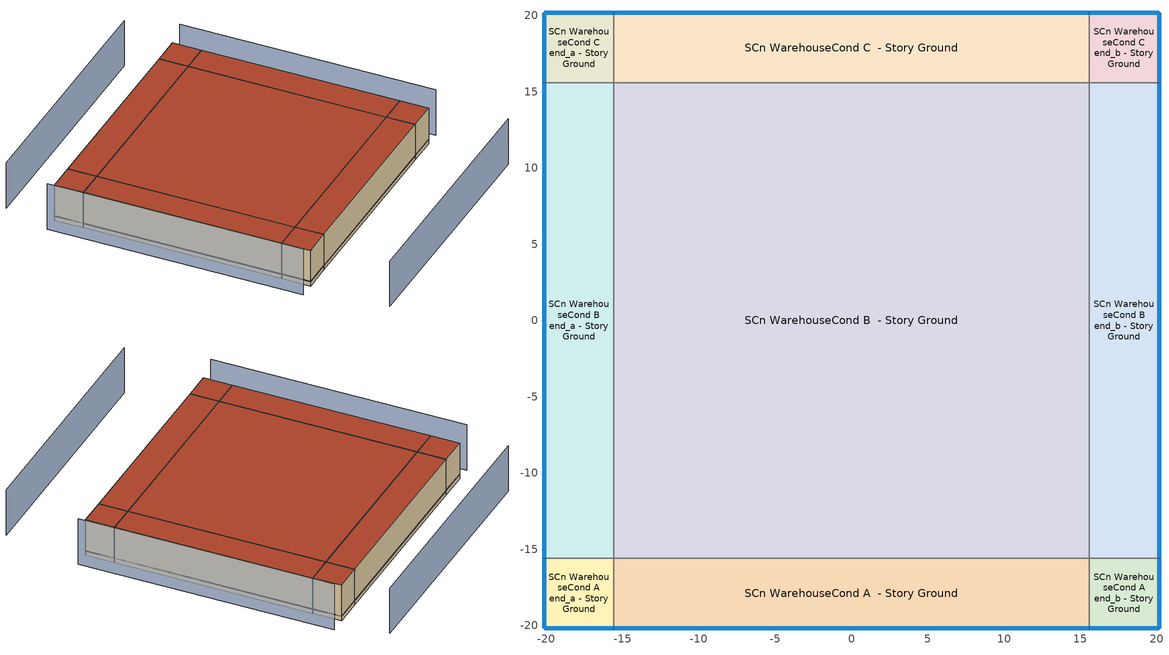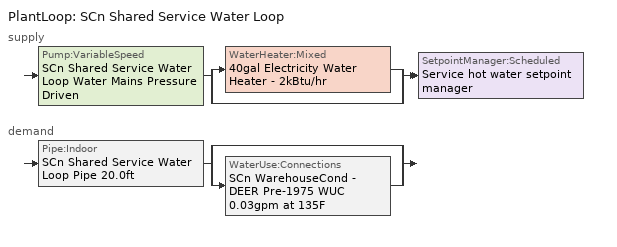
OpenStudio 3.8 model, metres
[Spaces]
SCn WarehouseCond A end_a - Story Ground
 floor ground: -20.16,-20.16 -20.16,-15.59 -15.59,-15.59 -15.59,-20.16 z0
 wall outside: -20.16,-15.59 -20.16,-20.16 -15.59,-20.16 z0:6.1
 wall to SCn WarehouseCond B end_a - Story Ground: -15.59,-15.59 -20.16,-15.59 z0:6.1
 wall to SCn WarehouseCond A  - Story Ground: -15.59,-20.16 -15.59,-15.59 z0:6.1
 window: -20.16,-15.61 -20.16,-20.14 / -20.14,-20.16 -15.61,-20.16 z0.76:0.82
 roof outside: -15.59,-20.16 -15.59,-15.59 -20.16,-15.59 -20.16,-20.16 z6.1
SCn WarehouseCond B end_a - Story Ground
 floor ground: -20.16,-15.59 -20.16,15.59 -15.59,15.59 -15.59,-15.59 z0
 wall outside: -20.16,15.59 -20.16,-15.59 z0:6.1
 wall to SCn WarehouseCond C end_a - Story Ground: -15.59,15.59 -20.16,15.59 z0:6.1
 wall to SCn WarehouseCond B  - Story Ground: -15.59,-15.59 -15.59,15.59 z0:6.1
 window: -20.16,15.56 -20.16,-15.56 z0.76:0.82
 roof outside: -15.59,-15.59 -15.59,15.59 -20.16,15.59 -20.16,-15.59 z6.1
SCn WarehouseCond C end_a - Story Ground
 floor ground: -20.16,15.59 -20.16,20.16 -15.59,20.16 -15.59,15.59 z0
 wall outside: -15.59,20.16 -20.16,20.16 -20.16,15.59 z0:6.1
 wall to SCn WarehouseCond C  - Story Ground: -15.59,15.59 -15.59,20.16 z0:6.1
 window: -20.16,20.14 -20.16,15.61 / -15.61,20.16 -20.14,20.16 z0.76:0.82
 roof outside: -15.59,15.59 -15.59,20.16 -20.16,20.16 -20.16,15.59 z6.1
SCn WarehouseCond A  - Story Ground
 floor ground: -15.59,-20.16 -15.59,-15.59 15.59,-15.59 15.59,-20.16 z0
 wall outside: -15.59,-20.16 15.59,-20.16 z0:6.1
 wall to SCn WarehouseCond B  - Story Ground: 15.59,-15.59 -15.59,-15.59 z0:6.1
 wall to SCn WarehouseCond A end_b - Story Ground: 15.59,-20.16 15.59,-15.59 z0:6.1
 window: -15.56,-20.16 15.56,-20.16 z0.76:0.82
 roof outside: 15.59,-20.16 15.59,-15.59 -15.59,-15.59 -15.59,-20.16 z6.1
SCn WarehouseCond B  - Story Ground
 floor ground: -15.59,-15.59 -15.59,15.59 15.59,15.59 15.59,-15.59 z0
 wall to SCn WarehouseCond C  - Story Ground: 15.59,15.59 -15.59,15.59 z0:6.1
 wall to SCn WarehouseCond B end_b - Story Ground: 15.59,-15.59 15.59,15.59 z0:6.1
 roof outside: 15.59,-15.59 15.59,15.59 -15.59,15.59 -15.59,-15.59 z6.1
SCn WarehouseCond C  - Story Ground
 floor ground: -15.59,15.59 -15.59,20.16 15.59,20.16 15.59,15.59 z0
 wall outside: 15.59,20.16 -15.59,20.16 z0:6.1
 wall to SCn WarehouseCond C end_b - Story Ground: 15.59,15.59 15.59,20.16 z0:6.1
 window: 15.56,20.16 -15.56,20.16 z0.76:0.82
 roof outside: 15.59,15.59 15.59,20.16 -15.59,20.16 -15.59,15.59 z6.1
SCn WarehouseCond A end_b - Story Ground
 floor ground: 15.59,-20.16 15.59,-15.59 20.16,-15.59 20.16,-20.16 z0
 wall outside: 15.59,-20.16 20.16,-20.16 20.16,-15.59 z0:6.1
 wall to SCn WarehouseCond B end_b - Story Ground: 20.16,-15.59 15.59,-15.59 z0:6.1
 window: 20.16,-20.14 20.16,-15.61 / 15.61,-20.16 20.14,-20.16 z0.76:0.82
 roof outside: 20.16,-20.16 20.16,-15.59 15.59,-15.59 15.59,-20.16 z6.1
SCn WarehouseCond B end_b - Story Ground
 floor ground: 15.59,-15.59 15.59,15.59 20.16,15.59 20.16,-15.59 z0
 wall outside: 20.16,-15.59 20.16,15.59 z0:6.1
 wall to SCn WarehouseCond C end_b - Story Ground: 20.16,15.59 15.59,15.59 z0:6.1
 window: 20.16,-15.56 20.16,15.56 z0.76:0.82
 roof outside: 20.16,-15.59 20.16,15.59 15.59,15.59 15.59,-15.59 z6.1
SCn WarehouseCond C end_b - Story Ground
 floor ground: 15.59,15.59 15.59,20.16 20.16,20.16 20.16,15.59 z0
 wall outside: 20.16,15.59 20.16,20.16 15.59,20.16 z0:6.1
 window: 20.14,20.16 15.61,20.16 / 20.16,15.61 20.16,20.14 z0.76:0.82
 roof outside: 20.16,15.59 20.16,20.16 15.59,20.16 15.59,15.59 z6.1
shading: 20.16,27.78 -20.16,27.78 / -20.16,-32.66 20.16,-32.66 / 22.6,-20.16 22.6,20.16 / -22.6,20.16 -22.6,-20.16 z0:7.77
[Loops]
PlantLoop 'SCn Shared Service Water Loop'
 supply: Pump:VariableSpeed 'SCn Shared Service Water Loop Water Mains Pressure Driven' > split
  | WaterHeater:Mixed '40gal Electricity Water Heater - 2kBtu/hr'
  | bypass
  join > SetpointManager:Scheduled 'Service hot water setpoint manager'
 demand: Pipe:Indoor 'SCn Shared Service Water Loop Pipe 20.0ft' > split
  | bypass
  | WaterUse:Connections 'SCn WarehouseCond - DEER Pre-1975 WUC 0.03gpm at 135F'
[Site]
CA_LOS-ANGELES-DOWNTOWN-_-_USA: Latitude {deg}=34.03; Longitude {deg}=-118.3; Time Zone {hr}=-8; Elevation {m}=56; Terrain=City
[Site:WaterMainsTemperature]
Calculation Method=Correlation; Annual Average Outdoor Air Temperature {C}=17.9083; Maximum Difference In Monthly Average Outdoor Air Temperatures {deltaC}=10.6
[SizingPeriod:DesignDay] Barometric Pressure {Pa}=100654; Wind Direction {deg}=0; Sky Clearness=0; Rain Indicator=No; Snow Indicator=No; Day of Month=21; Daylight Saving Time Indicator=No; Humidity Condition Type=Wetbulb; Dry-Bulb Temperature Range Modifier Type=DefaultMultipliers
Name | Maximum Dry-Bulb Temperature {C} | Daily Dry-Bulb Temperature Range {deltaC} | Wind Speed {m/s} | Month | Day Type | Wetbulb or DewPoint at Maximum Dry-Bulb {C} | Solar Model Indicator | ASHRAE Clear Sky Optical Depth for Beam Irradiance | ASHRAE Clear Sky Optical Depth for Diffuse Irradiance
CA_LOS-ANGELES-DOWNTOWN- Ann Clg .4% Condns DB=>MWB 1 | 32.8 | 9.7 | 1.5 | 8 | SummerDesignDay | 18.9 | ASHRAETau | 0.361 | 2.436
CA_LOS-ANGELES-DOWNTOWN- Ann Clg .4% Condns WB=>MDB 1 | 29.2 | 9.7 | 1.5 | 8 | SummerDesignDay | 22 | ASHRAETau | 0.361 | 2.436
CA_LOS-ANGELES-DOWNTOWN- Ann Htg 99.6% Condns DB 1 | 6.2 | 0 | 0.2 | 12 | WinterDesignDay | 6.2 | ASHRAEClearSky
[ClimateZones]
Climate Zone Institution Name 1=CEC; Climate Zone Document Name 1=California Climate Zone Descriptions; Climate Zone Document Year 1=1995; Climate Zone Institution Name 2=ASHRAE; Climate Zone Document Name 2=ANSI/ASHRAE Standard 169; Climate Zone Document Year 2=2006; Climate Zone Value 2=3B
[Building]
DEER Pre-1975|SCn: North Axis {deg}=90; Default Construction Set=Res DEER Pre-1975 - SCn - CEC T24-CEC8; Default Schedule Set=Building Default Schedule Set; Standards Building Type=SCn
[Site:GroundTemperature:BuildingSurface]
19.527, 19.502, 19.536, 19.598, 20.002, 21.64, 22.225, 22.375, 21.449, 20.121, 19.802, 19.633
[DefaultConstructionSet]
Res DEER Pre-1975 - SCn - CEC T24-CEC8: Default Exterior Surface Constructions=Default Surface Constructions 1; Default Interior Surface Constructions=Default Surface Constructions 2; Default Ground Contact Surface Constructions=Default Surface Constructions 3; Default Exterior SubSurface Constructions=Default Sub Surface Constructions 1; Default Interior SubSurface Constructions=Default Sub Surface Constructions 2; Interior Partition Construction=Typical Interior Partition
[DefaultSurfaceConstructions]
Name | Floor Construction | Wall Construction | Roof Ceiling Construction
Default Surface Constructions 1 | DEER Uncarpeted 6in Slab Floor | DEER Insulated Exterior Mass Wall R-3.51 | DEER Metal Framed Roof R-15.77
Default Surface Constructions 2 | DEER Uncarpeted 6in Slab Floor | Typical Interior Wall | DEER Uncarpeted 6in Slab Floor
Default Surface Constructions 3 | DEER Carpeted 6in Slab Floor | Typical Uninsulated Basement Mass Wall
[Construction]
DEER Uncarpeted 6in Slab Floor: Typical Insulation R-1.73, 6 in. Normalweight Concrete Floor
DEER Insulated Exterior Mass Wall R-3.51: 8 in. Concrete Block Wall, Typical Insulation R-1.73
DEER Metal Framed Roof R-15.77: Roof Membrane, Typical Insulation R-15.27, Metal Roof Surface
Typical Interior Wall: G01 13mm gypsum board, G01 13mm gypsum board
DEER Carpeted 6in Slab Floor: 6 in. Normalweight Concrete Floor, Typical Carpet Pad
Typical Uninsulated Basement Mass Wall: 8 in. Concrete Block Basement Wall
DEER Metal Framed Window U-1.23 SHGC 0.82: Simple Glazing U-1.23 SHGC 0.82
DEER Metal Framed Window U-1.23 SHGC 0.82 1: Simple Glazing U-1.23 SHGC 0.82 1
Typical Uninsulated Swinging Door: Typical Insulation
U 0.98 SHGC 0.68 Sgl Ref-B-H Clr 6mm: REF B CLEAR HI 6MM
Typical Insulated Metal Door: F08 Metal surface, Typical Insulation
DEER Skylight U-1.31 SHGC 0.61: Simple Glazing U-1.23 SHGC 0.61
Typical Interior Window: Clear 3mm
Typical Interior Door; Typical Interior Partition: G05 25mm wood
Uninsulated copper pipe 0.75in type L: Copper pipe 0.75in type L
InteriorFurnishings: Std Wood 6inch
[Material:NoMass] Roughness=Smooth; Thermal Absorptance=0.9; Solar Absorptance=0.7
Name | Thermal Resistance {m2-K/W} | Visible Absorptance
Typical Insulation R-1.73 | 0.305336 | 0.7
Typical Insulation R-15.27 | 2.68843 | 0.7
Typical Insulation | 0.0282222 | 0.7
Typical Carpet Pad | 0.21648 | 0.8
[Material] Thermal Absorptance=0.9
Name | Roughness | Thickness {m} | Conductivity {W/m-K} | Density {kg/m3} | Specific Heat {J/kg-K} | Solar Absorptance | Visible Absorptance
6 in. Normalweight Concrete Floor | MediumRough | 0.1524 | 2.31 | 2322 | 832 | 0.7 | 0.7
8 in. Concrete Block Wall | MediumRough | 0.2032 | 0.72 | 800 | 832 | 0.7 | 0.7
Roof Membrane | VeryRough | 0.0095 | 0.16 | 1121.29 | 1460 | 0.7 | 0.7
Metal Roof Surface; F08 Metal surface | Smooth | 0.0008 | 45.28 | 7824 | 500 | 0.7 | 0.7
G01 13mm gypsum board | Smooth | 0.0127 | 0.160031 | 800.001 | 1090.73 | 0.7 | 0.5
8 in. Concrete Block Basement Wall | MediumRough | 0.2032 | 1.326 | 1842 | 912 | 0.7 | 0.7
G05 25mm wood | MediumSmooth | 0.0254 | 0.15 | 608 | 1630 | 0.5 | 0.5
Copper pipe 0.75in type L | Smooth | 0.001143 | 386 | 8906.27 | 385.1856 | 0.7 | 0.7
Std Wood 6inch | MediumSmooth | 0.15 | 0.12 | 540 | 1210 | 0.7 | 0.7
[DefaultSubSurfaceConstructions]
Name | Fixed Window Construction | Operable Window Construction | Door Construction | Glass Door Construction | Overhead Door Construction | Skylight Construction | Tubular Daylight Dome Construction | Tubular Daylight Diffuser Construction
Default Sub Surface Constructions 1 | DEER Metal Framed Window U-1.23 SHGC 0.82 | DEER Metal Framed Window U-1.23 SHGC 0.82 1 | Typical Uninsulated Swinging Door | U 0.98 SHGC 0.68 Sgl Ref-B-H Clr 6mm | Typical Insulated Metal Door | DEER Skylight U-1.31 SHGC 0.61 | Typical Interior Window | Typical Interior Window
Default Sub Surface Constructions 2 | Typical Interior Window | Typical Interior Window | Typical Interior Door
[WindowMaterial:SimpleGlazingSystem] Visible Transmittance=0.25
Name | U-Factor {W/m2-K} | Solar Heat Gain Coefficient
Simple Glazing U-1.23 SHGC 0.82; Simple Glazing U-1.23 SHGC 0.82 1 | 6.98426 | 0.82
Simple Glazing U-1.23 SHGC 0.61 | 7 | 0.61
[WindowMaterial:Glazing] Optical Data Type=SpectralAverage; Infrared Transmittance at Normal Incidence=0; Front Side Infrared Hemispherical Emissivity=0.84; Conductivity {W/m-K}=0.9; Dirt Correction Factor for Solar and Visible Transmittance=1; Solar Diffusing=No
Name | Thickness {m} | Solar Transmittance at Normal Incidence | Front Side Solar Reflectance at Normal Incidence | Back Side Solar Reflectance at Normal Incidence | Visible Transmittance at Normal Incidence | Front Side Visible Reflectance at Normal Incidence | Back Side Visible Reflectance at Normal Incidence | Back Side Infrared Hemispherical Emissivity
REF B CLEAR HI 6MM | 0.006 | 0.24 | 0.16 | 0.32 | 0.3 | 0.16 | 0.29 | 0.6
Clear 3mm | 0.003 | 0.837 | 0.075 | 0.075 | 0.898 | 0.081 | 0.081 | 0.84
[SpaceType]
SCn WarehouseCond - DEER Pre-1975: Default Schedule Set=SCn WarehouseCond Schedule Set; Design Specification Outdoor Air Object=SCn WarehouseCond Ventilation; Standards Building Type=SCn; Standards Space Type=WarehouseCond
[BuildingStory]
Story Ground: Nominal Z Coordinate {m}=0; Nominal Floor to Floor Height {m}=6.096
[Space] Space Type=SCn WarehouseCond - DEER Pre-1975; Building Story=Story Ground
Name | Thermal Zone
SCn WarehouseCond A end_a - Story Ground | Zone SCn WarehouseCond A end_a - Story Ground
SCn WarehouseCond B end_a - Story Ground | Zone SCn WarehouseCond B end_a - Story Ground
SCn WarehouseCond C end_a - Story Ground | Zone SCn WarehouseCond C end_a - Story Ground
SCn WarehouseCond A  - Story Ground | Zone SCn WarehouseCond A  - Story Ground
SCn WarehouseCond B  - Story Ground | Zone SCn WarehouseCond B  - Story Ground
SCn WarehouseCond C  - Story Ground | Zone SCn WarehouseCond C  - Story Ground
SCn WarehouseCond A end_b - Story Ground | Zone SCn WarehouseCond A end_b - Story Ground
SCn WarehouseCond B end_b - Story Ground | Zone SCn WarehouseCond B end_b - Story Ground
SCn WarehouseCond C end_b - Story Ground | Zone SCn WarehouseCond C end_b - Story Ground
[ThermalZone] Multiplier=1; Use Ideal Air Loads=No
Name | Thermostat
Zone SCn WarehouseCond A end_a - Story Ground | SCn WarehouseCond - DEER Pre-1975 Thermostat 8
Zone SCn WarehouseCond B end_a - Story Ground | SCn WarehouseCond - DEER Pre-1975 Thermostat 7
Zone SCn WarehouseCond C end_a - Story Ground | SCn WarehouseCond - DEER Pre-1975 Thermostat 6
Zone SCn WarehouseCond A  - Story Ground | SCn WarehouseCond - DEER Pre-1975 Thermostat 5
Zone SCn WarehouseCond B  - Story Ground | SCn WarehouseCond - DEER Pre-1975 Thermostat 2
Zone SCn WarehouseCond C  - Story Ground | SCn WarehouseCond - DEER Pre-1975 Thermostat 1
Zone SCn WarehouseCond A end_b - Story Ground | SCn WarehouseCond - DEER Pre-1975 Thermostat 4
Zone SCn WarehouseCond B end_b - Story Ground | SCn WarehouseCond - DEER Pre-1975 Thermostat
Zone SCn WarehouseCond C end_b - Story Ground | SCn WarehouseCond - DEER Pre-1975 Thermostat 3
[Sizing:Zone] Zone Cooling Design Supply Air Temperature Input Method=SupplyAirTemperature; Zone Cooling Design Supply Air Temperature {C}=14; Zone Cooling Design Supply Air Temperature Difference {deltaC}=11.11; Zone Heating Design Supply Air Temperature Input Method=SupplyAirTemperature; Zone Heating Design Supply Air Temperature {C}=40; Zone Heating Design Supply Air Temperature Difference {deltaC}=11.11; Zone Cooling Design Supply Air Humidity Ratio {kg-H2O/kg-air}=0.0085; Zone Heating Design Supply Air Humidity Ratio {kg-H2O/kg-air}=0.008; Cooling Design Air Flow Method=DesignDay; Heating Design Air Flow Method=DesignDay; Account for Dedicated Outdoor Air System=No; Dedicated Outdoor Air System Control Strategy=NeutralSupplyAir; Dedicated Outdoor Air Low Setpoint Temperature for Design {C}=autosize; Dedicated Outdoor Air High Setpoint Temperature for Design {C}=autosize; Zone Load Sizing Method=Sensible Load Only No Latent Load; Zone Latent Cooling Design Supply Air Humidity Ratio Input Method=HumidityRatioDifference; Zone Cooling Design Supply Air Humidity Ratio Difference {kgWater/kgDryAir}=0.005; Zone Latent Heating Design Supply Air Humidity Ratio Input Method=HumidityRatioDifference; Zone Humidification Design Supply Air Humidity Ratio Difference {kgWater/kgDryAir}=0.005
Zone SCn WarehouseCond A end_a - Story Ground; Zone SCn WarehouseCond B end_a - Story Ground; Zone SCn WarehouseCond C end_a - Story Ground; Zone SCn WarehouseCond A  - Story Ground; Zone SCn WarehouseCond B  - Story Ground; Zone SCn WarehouseCond C  - Story Ground; Zone SCn WarehouseCond A end_b - Story Ground; Zone SCn WarehouseCond B end_b - Story Ground; Zone SCn WarehouseCond C end_b - Story Ground
[Zone equipment]
Zone SCn WarehouseCond A end_a - Story Ground: Zone SCn WarehouseCond A end_a - Story Ground Electric Baseboard
Zone SCn WarehouseCond B end_a - Story Ground: Zone SCn WarehouseCond B end_a - Story Ground Electric Baseboard
Zone SCn WarehouseCond C end_a - Story Ground: Zone SCn WarehouseCond C end_a - Story Ground Electric Baseboard
Zone SCn WarehouseCond A  - Story Ground: Zone SCn WarehouseCond A  - Story Ground Electric Baseboard
Zone SCn WarehouseCond B  - Story Ground: Zone SCn WarehouseCond B  - Story Ground Electric Baseboard
Zone SCn WarehouseCond C  - Story Ground: Zone SCn WarehouseCond C  - Story Ground Electric Baseboard
Zone SCn WarehouseCond A end_b - Story Ground: Zone SCn WarehouseCond A end_b - Story Ground Electric Baseboard
Zone SCn WarehouseCond B end_b - Story Ground: Zone SCn WarehouseCond B end_b - Story Ground Electric Baseboard
Zone SCn WarehouseCond C end_b - Story Ground: Zone SCn WarehouseCond C end_b - Story Ground Electric Baseboard
[People:Definition]
SCn WarehouseCond People Definition: Number of People Calculation Method=People/Area; People per Space Floor Area {person/m2}=0.0236806; Fraction Radiant=0.3
[People]
SCn WarehouseCond People: People Definition=SCn WarehouseCond People Definition; Space or SpaceType=SCn WarehouseCond - DEER Pre-1975; Work Efficiency Schedule=Work Efficiency Schedule; Clothing Insulation Schedule=Clothing Schedule; Air Velocity Schedule=Air Velocity Schedule; Multiplier=1
[Lights:Definition]
SCn WarehouseCond Lights Definition: Design Level Calculation Method=Watts/Area; Watts per Space Floor Area {W/m2}=6.45835
[Lights]
SCn WarehouseCond Lights: Lights Definition=SCn WarehouseCond Lights Definition; Space or SpaceType=SCn WarehouseCond - DEER Pre-1975; Fraction Replaceable=0
[ElectricEquipment:Definition]
SCn WarehouseCond Elec Equip Definition: Design Level Calculation Method=Watts/Area; Watts per Space Floor Area {W/m2}=2.15278; Fraction Radiant=0.5
[ElectricEquipment]
SCn WarehouseCond Elec Equip: Electric Equipment Definition=SCn WarehouseCond Elec Equip Definition; Space or SpaceType=SCn WarehouseCond - DEER Pre-1975
[DesignSpecification:OutdoorAir]
SCn WarehouseCond Ventilation: Outdoor Air Method=Sum; Outdoor Air Flow per Floor Area {m3/s-m2}=0.000762
[DefaultScheduleSet]
Name | Number of People Schedule | People Activity Level Schedule | Lighting Schedule | Electric Equipment Schedule | Infiltration Schedule | Hours of Operation Schedule
SCn WarehouseCond Schedule Set | D_SCn_All_Occup_Yr | DEER Activity 220W/person | D17_SCn_WhCond_LF_Yr | D_SCn_All_Misc_Yr | D_SCn_All_C_Inf_Yr
Building Default Schedule Set |  |  |  |  |  | Building Hours of Operation NonResidential
[SpaceInfiltration:DesignFlowRate] Schedule=Always On Discrete; Design Flow Rate Calculation Method=Flow/ExteriorArea; Constant Term Coefficient=0; Temperature Term Coefficient=0; Velocity Term Coefficient=0.224; Velocity Squared Term Coefficient=0
Name | Space or SpaceType | Flow per Exterior Surface Area {m3/s-m2}
SCn WarehouseCond A  - Story Ground Infiltration | SCn WarehouseCond A  - Story Ground | 0.000110309
SCn WarehouseCond A end_a - Story Ground Infiltration | SCn WarehouseCond A end_a - Story Ground | 0.000140393
SCn WarehouseCond A end_b - Story Ground Infiltration | SCn WarehouseCond A end_b - Story Ground | 0.000140393
SCn WarehouseCond B end_a - Story Ground Infiltration | SCn WarehouseCond B end_a - Story Ground | 0.000110309
SCn WarehouseCond B end_b - Story Ground Infiltration | SCn WarehouseCond B end_b - Story Ground | 0.000110309
SCn WarehouseCond C  - Story Ground Infiltration | SCn WarehouseCond C  - Story Ground | 0.000110309
SCn WarehouseCond C end_a - Story Ground Infiltration | SCn WarehouseCond C end_a - Story Ground | 0.000140393
SCn WarehouseCond C end_b - Story Ground Infiltration | SCn WarehouseCond C end_b - Story Ground | 0.000140393
[Exterior:Lights:Definition]
Name | Design Level {W}
Parking Areas and Drives Def (W/ft^2) | 0.04
Building Facades Def (W/ft^2) | 0.15
Main Entries Def (W/ft) | 30
Other Doors Def (W/ft) | 20
[Exterior:Lights] Schedule=Always On Discrete; Control Option=AstronomicalClock
Name | Exterior Lights Definition | Multiplier
Parking Areas and Drives | Parking Areas and Drives Def (W/ft^2) | 7087.5
Building Facades | Building Facades Def (W/ft^2) | 10583
Main Entries | Main Entries Def (W/ft) | 8
Other Doors | Other Doors Def (W/ft) | 1.4
[WaterUse:Connections]
SCn WarehouseCond - DEER Pre-1975 WUC 0.03gpm at 135F: Water Use Equipment Name 1=SCn WarehouseCond - DEER Pre-1975 Service Water Use 0.03gpm at 135F
[WaterUse:Equipment:Definition]
SCn WarehouseCond - DEER Pre-1975 Service Water Use Def 0.03gpm: Peak Flow Rate {m3/s}=1.91451e-06; Target Temperature Schedule=Mixed Water At Faucet Temp - 135F; Sensible Fraction Schedule=Fraction Sensible - 0.2; Latent Fraction Schedule=Fraction Latent - 0.05
[WaterUse:Equipment]
SCn WarehouseCond - DEER Pre-1975 Service Water Use 0.03gpm at 135F: Water Use Equipment Definition=SCn WarehouseCond - DEER Pre-1975 Service Water Use Def 0.03gpm; Flow Rate Fraction Schedule=D_SCn_All_DHW_DHW_Yr
[PlantLoop]
SCn Shared Service Water Loop: Glycol Concentration=0; Maximum Loop Temperature {C}=60; Minimum Loop Temperature {C}=10; Plant Loop Volume {m3}=Autocalculate; Load Distribution Scheme=Optimal
[Sizing:Plant]
SCn Shared Service Water Loop: Loop Type=Heating; Design Loop Exit Temperature {C}=60; Loop Design Temperature Difference {deltaC}=5; Sizing Option=NonCoincident; Zone Timesteps in Averaging Window=1; Coincident Sizing Factor Mode=None
[SetpointManager:Scheduled]
Service hot water setpoint manager: Control Variable=Temperature; Schedule=Service Water Loop Temp - 140F; Setpoint Node or NodeList=SCn Shared Service Water Loop Supply Outlet Node
[Pump:VariableSpeed]
SCn Shared Service Water Loop Water Mains Pressure Driven: Rated Pump Head {Pa}=0.001; Motor Efficiency=0.84; Pump Control Type=Continuous; Skin Loss Radiative Fraction=0.5; Design Power Sizing Method=PowerPerFlowPerPressure; Design Electric Power per Unit Flow Rate {W/(m3/s)}=348701.1; Design Shaft Power per Unit Flow Rate per Unit Head {W-s/m3-Pa}=1.28205; Design Minimum Flow Rate Fraction=0
[WaterHeater:Mixed]
40gal Electricity Water Heater - 2kBtu/hr: Tank Volume {m3}=0.151416; Setpoint Temperature Schedule=Service Water Loop Temp - 140F; Deadband Temperature Difference {deltaC}=2; Maximum Temperature Limit {C}=60; Heater Control Type=Cycle; Heater Maximum Capacity {W}=448.228; Heater Fuel Type=Electricity; Heater Thermal Efficiency=1; Off Cycle Parasitic Fuel Consumption Rate {W}=0; Off Cycle Parasitic Fuel Type=Electricity; Off Cycle Parasitic Heat Fraction to Tank=0.8; On Cycle Parasitic Fuel Consumption Rate {W}=0; On Cycle Parasitic Fuel Type=Electricity; Ambient Temperature Indicator=Schedule; Ambient Temperature Schedule=Water Heater Ambient Temp Schedule - 70F; Off Cycle Loss Coefficient to Ambient Temperature {W/K}=1.053; On Cycle Loss Coefficient to Ambient Temperature {W/K}=1.053; Use Side Effectiveness=1; Source Side Effectiveness=1; Use Side Design Flow Rate {m3/s}=autosize; Source Side Design Flow Rate {m3/s}=autosize; Indirect Water Heating Recovery Time {hr}=1.5; Source Side Flow Control Mode=IndirectHeatPrimarySetpoint
[WaterHeater:Sizing]
40gal Electricity Water Heater - 2kBtu/hr: Design Mode=PeakDraw; Time Storage Can Meet Peak Draw {hr}=0.538503; Time for Tank Recovery {hr}=0; Nominal Tank Volume for Autosizing Plant Connections {m3}=1
[Pipe:Indoor]
SCn Shared Service Water Loop Pipe 20.0ft: Construction=Uninsulated copper pipe 0.75in type L; Environment Type=Schedule; Ambient Temperature Schedule=SCn Shared Service Water Loop Piping Air Temp - 70F; Ambient Air Velocity Schedule=SCn Shared Service Water Loop Piping Air Velocity - 0.67mph; Pipe Inside Diameter {m}=0.019939; Pipe Length {m}=6.096
[ThermostatSetpoint:DualSetpoint] Heating Setpoint Temperature Schedule=D_SCn_All_HTemp_Yr; Cooling Setpoint Temperature Schedule=D_SCn_All_CTemp_Yr
SCn WarehouseCond - DEER Pre-1975 Thermostat; SCn WarehouseCond - DEER Pre-1975 Thermostat 1; SCn WarehouseCond - DEER Pre-1975 Thermostat 2; SCn WarehouseCond - DEER Pre-1975 Thermostat 3; SCn WarehouseCond - DEER Pre-1975 Thermostat 4; SCn WarehouseCond - DEER Pre-1975 Thermostat 5; SCn WarehouseCond - DEER Pre-1975 Thermostat 6; SCn WarehouseCond - DEER Pre-1975 Thermostat 7; SCn WarehouseCond - DEER Pre-1975 Thermostat 8
[ZoneHVAC:Baseboard:Convective:Electric] Availability Schedule=Always On Discrete; Nominal Capacity {W}=autosize; Efficiency=1
Zone SCn WarehouseCond A  - Story Ground Electric Baseboard; Zone SCn WarehouseCond A end_a - Story Ground Electric Baseboard; Zone SCn WarehouseCond A end_b - Story Ground Electric Baseboard; Zone SCn WarehouseCond B  - Story Ground Electric Baseboard; Zone SCn WarehouseCond B end_a - Story Ground Electric Baseboard; Zone SCn WarehouseCond B end_b - Story Ground Electric Baseboard; Zone SCn WarehouseCond C  - Story Ground Electric Baseboard; Zone SCn WarehouseCond C end_a - Story Ground Electric Baseboard; Zone SCn WarehouseCond C end_b - Story Ground Electric Baseboard
[InternalMass:Definition]
Internal Mass Definition 1: Construction=InteriorFurnishings; Design Level Calculation Method=SurfaceArea/Area; Surface Area per Space Floor Area=2
[InternalMass] Internal Mass Definition=Internal Mass Definition 1; Multiplier=1
Name | Space or SpaceType
SCn WarehouseCond B end_b - Story Ground Mass | SCn WarehouseCond B end_b - Story Ground
SCn WarehouseCond C  - Story Ground Mass | SCn WarehouseCond C  - Story Ground
SCn WarehouseCond B  - Story Ground Mass | SCn WarehouseCond B  - Story Ground
SCn WarehouseCond C end_b - Story Ground Mass | SCn WarehouseCond C end_b - Story Ground
SCn WarehouseCond A end_b - Story Ground Mass | SCn WarehouseCond A end_b - Story Ground
SCn WarehouseCond A  - Story Ground Mass | SCn WarehouseCond A  - Story Ground
SCn WarehouseCond C end_a - Story Ground Mass | SCn WarehouseCond C end_a - Story Ground
SCn WarehouseCond B end_a - Story Ground Mass | SCn WarehouseCond B end_a - Story Ground
SCn WarehouseCond A end_a - Story Ground Mass | SCn WarehouseCond A end_a - Story Ground
[Schedule:Ruleset]
Name | Default Day Schedule | Summer Design Day Schedule | Winter Design Day Schedule
Clothing Schedule | Clothing Schedule Default Winter Clothes
Air Velocity Schedule | Air Velocity Schedule Default
Work Efficiency Schedule | Work Efficiency Schedule Default
D_SCn_All_Occup_Yr | D_SCn_All_Occup_Yr Default | D_SCn_All_Occup_Yr Summer Design Day | D_SCn_All_Occup_Yr Winter Design Day
DEER Activity 220W/person | DEER Activity 220W/person Default | DEER Activity 220W/person Summer Design Day | DEER Activity 220W/person Winter Design Day
D17_SCn_WhCond_LF_Yr | D17_SCn_WhCond_LF_Yr Default | D17_SCn_WhCond_LF_Yr Summer Design Day | D17_SCn_WhCond_LF_Yr Winter Design Day
D_SCn_All_Misc_Yr | D_SCn_All_Misc_Yr Default | D_SCn_All_Misc_Yr Summer Design Day | D_SCn_All_Misc_Yr Winter Design Day
D_SCn_All_C_Inf_Yr | D_SCn_All_C_Inf_Yr Default | D_SCn_All_C_Inf_Yr Summer Design Day | D_SCn_All_C_Inf_Yr Winter Design Day
D_SCn_All_DHW_DHW_Yr | D_SCn_All_DHW_DHW_Yr Default | D_SCn_All_DHW_DHW_Yr Summer Design Day | D_SCn_All_DHW_DHW_Yr Winter Design Day
Fraction Sensible - 0.2 | Fraction Sensible - 0.2 Default
Fraction Latent - 0.05 | Fraction Latent - 0.05 Default
Mixed Water At Faucet Temp - 135F | Mixed Water At Faucet Temp - 135F Default
Service Water Loop Temp - 140F | Service Water Loop Temp - 140F Default
Water Heater Ambient Temp Schedule - 70F | Water Heater Ambient Temp Schedule - 70F Default
SCn Shared Service Water Loop Piping Air Temp - 70F | SCn Shared Service Water Loop Piping Air Temp - 70F Default
SCn Shared Service Water Loop Piping Air Velocity - 0.67mph | SCn Shared Service Water Loop Piping Air Velocity - 0.67mph Default
D_SCn_All_HTemp_Yr | D_SCn_All_HTemp_Yr Default | D_SCn_All_HTemp_Yr Summer Design Day | D_SCn_All_HTemp_Yr Winter Design Day
D_SCn_All_CTemp_Yr | D_SCn_All_CTemp_Yr Default | D_SCn_All_CTemp_Yr Summer Design Day | D_SCn_All_CTemp_Yr Winter Design Day
Building Hours of Operation NonResidential | Building Hours of Operation NonResidential Default | Building Hours of Operation NonResidential Summer Design Day | Building Hours of Operation NonResidential Winter Design Day
[Schedule:Day]
Clothing Schedule Default Winter Clothes; D_SCn_All_Occup_Yr Summer Design Day; D17_SCn_WhCond_LF_Yr Summer Design Day; D_SCn_All_Misc_Yr Summer Design Day; Building Hours of Operation NonResidential Winter Design Day; Building Hours of Operation NonResidential Summer Design Day: No, 24, 0, 1
Clothing Schedule Summer Clothes: No, 24, 0, 0.5
Air Velocity Schedule Default; Fraction Sensible - 0.2 Default: No, 24, 0, 0.2
Work Efficiency Schedule Default; D_SCn_All_Occup_Yr Winter Design Day; D17_SCn_WhCond_LF_Yr Winter Design Day; D_SCn_All_Misc_Yr Winter Design Day: No, 24, 0, 0
D_SCn_All_Occup_Yr Default; D_SCn_All_DHW_DHW_Yr Default: Average, 7, 45, 0, 8, 0, 0.1, 8, 15, 0.2, 8, 30, 0.3, 8, 45, 0.4, 9, 0, 0.5, 9, 15, 0.6, 9, 30, 0.7, 9, 45, 0.8, 15, 45, 0.8, 16, 0, 0.7, 16, 15, 0.6, 16, 30, 0.5, 16, 45, 0.4, 17, 0, 0.3, 17, 15, 0.2, 17, 30, 0.1, 17, 45, 0, 24, 0, 0
DEER Activity 220W/person Default: Average, 2, 15, 220, 24, 0, 220
DEER Activity 220W/person Winter Design Day; DEER Activity 220W/person Summer Design Day: No, 24, 0, 220
D17_SCn_WhCond_LF_Yr Default: Average, 10, 15, 0.145, 16, 15, 0.7, 24, 0, 0.145
D17_SCn_WhCond_LF_Yr Wknd|Hol Day: Average, 2, 15, 0.145, 24, 0, 0.145
D_SCn_All_Misc_Yr Default: Average, 8, 45, 0.4, 9, 0, 0.425, 9, 15, 0.45, 9, 30, 0.475, 9, 45, 0.5, 10, 0, 0.6, 10, 15, 0.7, 10, 30, 0.8, 10, 45, 0.883333, 11, 0, 0.891667, 11, 15, 0.9, 11, 30, 0.90625, 11, 45, 0.9125, 12, 0, 0.91875, 12, 15, 0.925, 12, 30, 0.91875, 12, 45, 0.9125, 13, 0, 0.90625, 13, 15, 0.9, 14, 15, 0.9, 14, 30, 0.891667, 14, 45, 0.883333, 15, 0, 0.875, 15, 15, 0.833333, 15, 30, 0.816667, 15, 45, 0.8, 16, 0, 0.75, 16, 15, 0.7, 16, 30, 0.65, 16, 45, 0.6, 17, 0, 0.575, 17, 15, 0.55, 17, 30, 0.525, 17, 45, 0.5, 18, 0, 0.4875, 18, 15, 0.475, 18, 30, 0.4625, 18, 45, 0.45, 19, 45, 0.45, 20, 0, 0.44375, 20, 15, 0.4375, 20, 30, 0.43125, 20, 45, 0.425, 21, 0, 0.41875, 21, 15, 0.4125, 21, 30, 0.40625, 21, 45, 0.4, 24, 0, 0.4
D_SCn_All_Misc_Yr Wknd|Hol Day: Average, 2, 15, 0.4, 24, 0, 0.4
D_SCn_All_C_Inf_Yr Default; D_SCn_All_C_Inf_Yr Default|Wkdy Day; D_SCn_All_C_Inf_Yr Summer Design Day; D_SCn_All_C_Inf_Yr Wknd Day; D_SCn_All_C_Inf_Yr Winter Design Day: No, 6, 0, 1, 19, 0, 0.5, 24, 0, 1
D_SCn_All_DHW_DHW_Yr Summer Design Day; D_SCn_All_DHW_DHW_Yr Winter Design Day: No, 6, 0, 0, 7, 0, 0.4, 17, 0, 0.8, 18, 0, 0.4, 24, 0, 0
D_SCn_All_DHW_DHW_Yr Wknd Day: Average, 2, 15, 0, 24, 0, 0
Fraction Latent - 0.05 Default: No, 24, 0, 0.05
Mixed Water At Faucet Temp - 135F Default: No, 24, 0, 57.2222
Service Water Loop Temp - 140F Default: No, 24, 0, 60
Water Heater Ambient Temp Schedule - 70F Default; SCn Shared Service Water Loop Piping Air Temp - 70F Default: No, 24, 0, 21.1111
SCn Shared Service Water Loop Piping Air Velocity - 0.67mph Default: No, 24, 0, 0.3
D_SCn_All_HTemp_Yr Default; D_SCn_All_HTemp_Yr Wknd Day: Average, 2, 15, 21.1, 24, 0, 21.1
D_SCn_All_HTemp_Yr Summer Design Day; D_SCn_All_HTemp_Yr Winter Design Day: No, 24, 0, 21.1
D_SCn_All_CTemp_Yr Default; D_SCn_All_CTemp_Yr Wknd Day: Average, 2, 15, 24.4, 24, 0, 24.4
D_SCn_All_CTemp_Yr Summer Design Day; D_SCn_All_CTemp_Yr Winter Design Day: No, 24, 0, 24.4
Building Hours of Operation NonResidential Default: No, 8, 15, 0, 17, 15, 1, 24, 0, 0
[Schedule:Rule] Date Specification Type=DateRange; Start Day=1
Name | Schedule Ruleset | Rule Order | Day Schedule | Start Month | End Month | End Day | Apply Sunday | Apply Saturday | Apply Monday | Apply Tuesday | Apply Wednesday | Apply Thursday | Apply Friday
Schedule Rule 1 | Clothing Schedule | 0 | Clothing Schedule Summer Clothes | 5 | 9 | 30
Schedule Rule 3 | D17_SCn_WhCond_LF_Yr | 0 | D17_SCn_WhCond_LF_Yr Wknd|Hol Day | 1 | 12 | 31 | Yes | Yes
Schedule Rule 5 | D_SCn_All_Misc_Yr | 0 | D_SCn_All_Misc_Yr Wknd|Hol Day | 1 | 12 | 31 | Yes | Yes
Schedule Rule 6 | D_SCn_All_C_Inf_Yr | 1 | D_SCn_All_C_Inf_Yr Default|Wkdy Day | 1 | 12 | 31 |  |  | Yes | Yes | Yes | Yes | Yes
Schedule Rule 7 | D_SCn_All_C_Inf_Yr | 0 | D_SCn_All_C_Inf_Yr Wknd Day | 1 | 12 | 31 | Yes | Yes
Schedule Rule 9 | D_SCn_All_DHW_DHW_Yr | 0 | D_SCn_All_DHW_DHW_Yr Wknd Day | 1 | 12 | 31 | Yes | Yes
Schedule Rule 11 | D_SCn_All_HTemp_Yr | 0 | D_SCn_All_HTemp_Yr Wknd Day | 1 | 12 | 31 | Yes | Yes
Schedule Rule 13 | D_SCn_All_CTemp_Yr | 0 | D_SCn_All_CTemp_Yr Wknd Day | 1 | 12 | 31 | Yes | Yes
[Schedule:Constant]
Always On Discrete: Value=1
